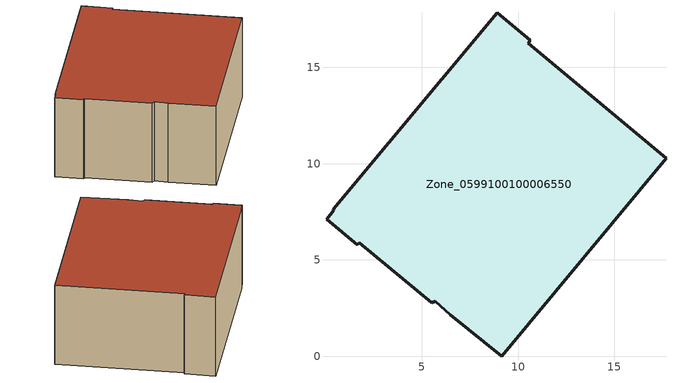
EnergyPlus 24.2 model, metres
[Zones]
Zone_0599100100006550
 floor ground (C_G): 5.5,2.77 1.74,5.9 1.65,5.79 0.04,7.12 0.43,7.58 0.39,7.62 8.91,17.84 10.64,16.41 10.51,16.26 17.68,10.27 9.14,0 6.47,2.16 5.71,2.85 z0
 wall outside (C_F): 10.51,16.26 10.64,16.41 8.91,17.84 0.39,7.62 0.43,7.58 0.04,7.12 1.65,5.79 1.74,5.9 5.5,2.77 5.71,2.85 6.47,2.16 9.14,0 17.68,10.27 10.51,16.26 z0:6.37
 roof outside (C_R): 6.47,2.16 9.14,0 17.68,10.27 10.51,16.26 10.64,16.41 8.91,17.84 0.39,7.62 0.43,7.58 0.04,7.12 1.65,5.79 1.74,5.9 5.5,2.77 5.71,2.85 z6.37
[BUILDING]
Pand.0599100100006550: North Axis=0; Terrain=City; Loads Convergence Tolerance Value=0.04; Temperature Convergence Tolerance Value=0.4; Solar Distribution=FullExterior; Maximum Number of Warmup Days=25; Minimum Number of Warmup Days=1
[Site:Location]
Rotterdam.The.Hague.AP_ZH_NLD Design_Conditions: Latitude=51.96; Longitude=4.45; Time Zone=1; Elevation=-4.5
[SITE:GROUNDTEMPERATURE:BUILDINGSURFACE]
18, 18, 18, 18, 18, 18, 18, 18, 18, 18, 18, 18
[MATERIAL] Thermal Absorptance=0.9; Solar Absorptance=0.7; Visible Absorptance=0.7
Name | Roughness | Thickness | Conductivity | Density | Specific Heat
G.D.2006-2014 | MediumSmooth | 0.15 | 0.06 | 540 | 1210
F.D.2006-2014 | Rough | 0.3 | 0.12 | 1920 | 840
R.D.2006-2014 | MediumRough | 0.2 | 0.08 | 1500 | 1000
[CONSTRUCTION]
C_G: G.D.2006-2014
C_F: F.D.2006-2014
C_R: R.D.2006-2014
[ZONE]
Zone_0599100100006550: Type=1; Multiplier=1; Ceiling Height=Autocalculate; Volume=Autocalculate; Floor Area=autocalculate; Part of Total Floor Area=Yes
[ZONEINFILTRATION:DESIGNFLOWRATE]
Infil_Zone_0599100100006550: Zone or ZoneList or Space or SpaceList=Zone_0599100100006550; Schedule=AlwaysOn; Design Flow Rate Calculation Method=Flow/Area; Flow Rate per Floor Area=0.0021; Constant Term Coefficient=1; Temperature Term Coefficient=0; Velocity Term Coefficient=0; Velocity Squared Term Coefficient=0
[HVACTEMPLATE:ZONE:IDEALLOADSAIRSYSTEM]
Zone_0599100100006550: Maximum Heating Supply Air Temperature=50; Minimum Cooling Supply Air Temperature=13; Maximum Heating Supply Air Humidity Ratio=0.0156; Minimum Cooling Supply Air Humidity Ratio=0.0077; Heating Limit=NoLimit; Cooling Limit=NoLimit; Dehumidification Control Type=ConstantSensibleHeatRatio; Cooling Sensible Heat Ratio=0.7; Dehumidification Setpoint=60; Humidification Control Type=None; Humidification Setpoint=30; Outdoor Air Method=None; Outdoor Air Flow Rate per Person=0.00944; Outdoor Air Flow Rate per Zone Floor Area=0; Outdoor Air Flow Rate per Zone=0; Demand Controlled Ventilation Type=None; Outdoor Air Economizer Type=NoEconomizer; Heat Recovery Type=None; Sensible Heat Recovery Effectiveness=0.7; Latent Heat Recovery Effectiveness=0.65
[ZONECONTROL:THERMOSTAT]
ThermostatControl_Zone_0599100100006550: Zone or ZoneList=Zone_0599100100006550; Control Type Schedule=DualSetpointControlType; Control 1=Thermostat_Zone_0599100100006550; Temperature Difference Between Cutout And Setpoint=0
[THERMOSTATSETPOINT:DUALSETPOINT]
Thermostat_Zone_0599100100006550: Heating Setpoint Temperature Schedule=HeatingSetpoint_Zone_0599100100006550; Cooling Setpoint Temperature Schedule=CoolingSetpoint_Zone_0599100100006550
[SCHEDULE:COMPACT]
HeatingSetpoint_Zone_0599100100006550: Through: 12/31, For: AllDays, Until: 24:00, 21
CoolingSetpoint_Zone_0599100100006550: Through: 12/31, For: AllDays, Until: 24:00, 24
DualSetpointControlType: Through: 12/31, For: AllDays, Until: 24:00, 4
AlwaysOn: Through: 12/31, For: AllDays, Until: 24:00, 1
